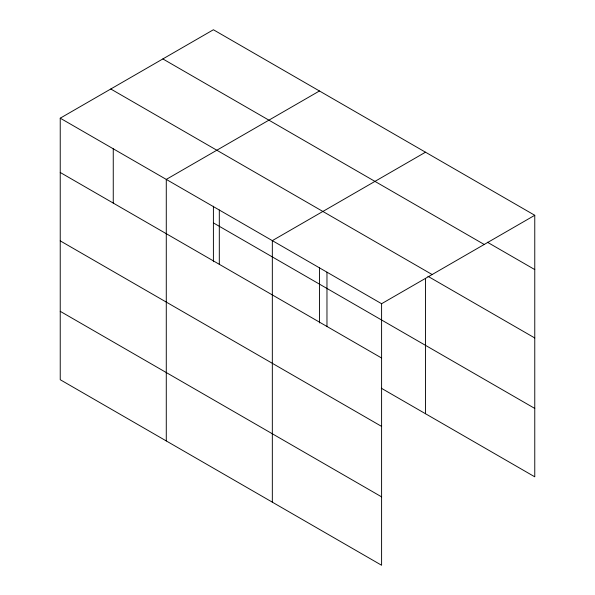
<?xml version="1.0" encoding="UTF-8"?>
<svg xmlns="http://www.w3.org/2000/svg" width="595" height="595" viewBox="0 0 595 595"><rect width="100%" height="100%" fill="white"/><g stroke="black" fill="none" stroke-linecap="round" stroke-linejoin="round"><path stroke-width="0.89" d="M381.596 426.399L381.596 303.718L60.236 118.182L60.236 379.714L381.596 565.25L381.596 426.399L60.236 240.863M381.313 388.223L534.764 476.818L534.764 215.286L213.404 29.75L60.236 118.182M319.455 90.975L166.28 179.407L166.28 440.94M425.499 152.201L272.332 240.633L272.332 502.165M381.596 303.718L534.764 215.286M487.365 242.21L534.764 269.58M162.859 58.935L484.218 244.471M110.782 88.997L432.141 274.533M427.917 276.281L534.764 337.967M213.404 222.894L534.764 408.43M60.236 172.476L381.596 358.012M60.236 311.326L381.596 496.862M425.499 278.594L425.499 413.733M326.967 272.175L326.967 326.469M319.455 267.43L319.455 322.936M219.31 210.02L219.31 264.314M213.404 206.205L213.404 261.711M113.258 148.795L113.258 203.088"/></g></svg>
